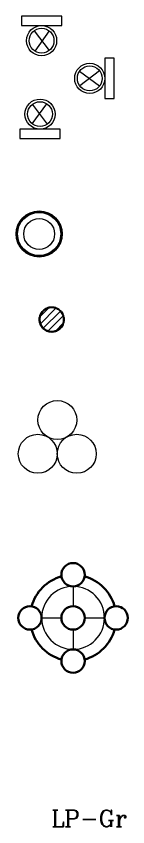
# Model space of a CAD drawing. Header units: metres. Extents: x -15180 to 61, y 475 to 24106.
# Drawn here: x -65.41 to -64.62, y 478.42 to 484.17 of the extents above; entities that cross this region are included whole.
import ezdxf

# ---------------------------------------------------------------- set-up
doc = ezdxf.new("R2010")
doc.units = ezdxf.units.M
doc.header["$MEASUREMENT"] = 0
doc.linetypes.add('ACAD_ISO02W100', pattern=[15, 12, -3])
doc.linetypes.add('DASHED2', pattern=[0.375, 0.25, -0.125])
doc.layers.get('0').update_dxf_attribs({"color": 8})
doc.layers.add('A-HTCH', color=80, linetype='Continuous')
doc.layers.add('Layer1', color=24, linetype='ACAD_ISO02W100')
for name, color, linetype, lineweight in [('E-Wires-G', 6, 'Continuous', 35), ('lighting linea', 3, 'DASHED2', 0), ('luminairs', 3, 'Continuous', 9)]:
    doc.layers.add(name, color=color, linetype=linetype, lineweight=lineweight)
doc.styles.add('ROMANC', font='romanc.shx', dxfattribs={"height": 3})

# ---------------------------------------------------------------- blocks, each defined once
blk = doc.blocks.new('6w')
at = {"layer": 'A-HTCH', "ltscale": 0.5}
h = blk.add_hatch(dxfattribs=at)
h.set_pattern_fill('ANSI31', color=4, scale=0.2)
h.set_pattern_definition([(45, (26.984813, -391.67108), (-0.0176776695, 0.0176776695), [])])
h.paths.add_polyline_path([(0.0553, 0, 1), (-0.0553, 0, 1)])
at = {"layer": 'Layer1', "color": 6}
for radius in [0.059, 0.0582, 0.0573, 0.0565]:
    blk.add_circle((0, 0), radius, dxfattribs=at)
blk = doc.blocks.new('CHANDI1')
at = {"color": 2}
for p, q in [((1281637.6, 112055.2), (1281637.6, 111914.9)), ((1281554.8, 111832), (1281414.5, 111832)), ((1281860.8, 111832), (1281720.5, 111832)), ((1281637.6, 111749.2), (1281637.6, 111608.9))]:
    blk.add_line(p, q, dxfattribs=at)
blk.add_circle((1281637.6, 111832), 223.1, dxfattribs=at)
at = {"layer": 'E-Wires-G', "color": 4}
for centre in [(1281637.6, 112138), (1281331.7, 111832), (1281637.6, 111832), (1281943.6, 111832), (1281637.6, 111526.1)]:
    blk.add_circle(centre, 82.8, dxfattribs=at)
at = {"layer": 'E-Wires-G', "color": 2}
for start, end in [(105.56016, 164.43984), (15.56016, 74.43984), (195.56016, 254.43984), (285.56016, 344.43984)]:
    blk.add_arc((1281637.6, 111832), 306, start, end, dxfattribs=at)
blk = doc.blocks.new('ghj')
at = {"layer": 'luminairs', "color": 4}
for radius in [0.2582, 0.2545, 0.2508, 0.247, 0.2421, 0.1735]:
    blk.add_circle((-585.379, 173.5404), radius, dxfattribs=at)
blk = doc.blocks.new('Chand')
at = {"layer": 'luminairs'}
for centre in [(0.005, 0.1742), (-0.1338, -0.0652), (0.1427, -0.0652)]:
    blk.add_circle(centre, 0.1383, dxfattribs=at)
blk = doc.blocks.new('fdr')
at = {"layer": 'luminairs'}
for p, q in [((-234.3799, 29.094), (-234.2995, 28.9871)), ((-234.2979, 29.0928), (-234.3769, 28.9849))]:
    blk.add_line(p, q, dxfattribs=at)
blk.add_lwpolyline([(-234.2308, 29.1724), (-234.4487, 29.1724), (-234.4487, 29.1219), (-234.2308, 29.1219)], close=True, dxfattribs=at)
at = {"layer": 'luminairs', "color": 2, "linetype": 'Continuous', "lineweight": 20}
for radius in [0.0813, 0.0669]:
    blk.add_circle((-234.3397, 29.0406), radius, dxfattribs=at)

msp = doc.modelspace()

# ---------------------------------------------------------------- block references
at = {"layer": 'luminairs'}
for name, p, xscale, yscale, zscale in [('fdr', (243.0201, 445.7933), 1.315405834040897, 1.315405834040897, 1.315405834040897), ('ghj', (304.8579, 372.9022), 0.6322514717941125, 0.6322514717941125, 0.6322514717941125)]:
    msp.add_blockref(name, p, dxfattribs=dict(at, xscale=xscale, yscale=yscale, zscale=zscale))
at = {"layer": 'luminairs', "xscale": 1.315405834040897, "yscale": 1.315405834040897, "zscale": 1.315405834040897}
for p, rotation in [((-103.0899, 175.4743), 270), ((-373.4945, 521.673), 180)]:
    msp.add_blockref('fdr', p, dxfattribs=dict(at, rotation=rotation))
at = {"layer": 'luminairs', "color": 3, "linetype": 'Continuous', "xscale": 1.5, "yscale": 1.5, "zscale": 1.5}
msp.add_blockref('6w', (-65.1597, 482.0169), dxfattribs=at)
at = {"layer": 'luminairs', "color": 5, "linetype": 'DASHED2'}
msp.add_blockref('Chand', (-65.1247, 481.1306), dxfattribs=at)
at = {"layer": 'luminairs', "color": 7, "xscale": -0.001, "yscale": 0.001, "zscale": 0.001}
msp.add_blockref('CHANDI1', (1216.6294, 368.0703), dxfattribs=at)

# ---------------------------------------------------------------- texts
at = {"layer": 'lighting linea', "color": 3, "lineweight": 0, "style": 'ROMANC'}
msp.add_text('LP-Gr', height=0.11874, dxfattribs=at).set_placement((-65.1629, 478.422))

doc.saveas('drawing.dxf')
